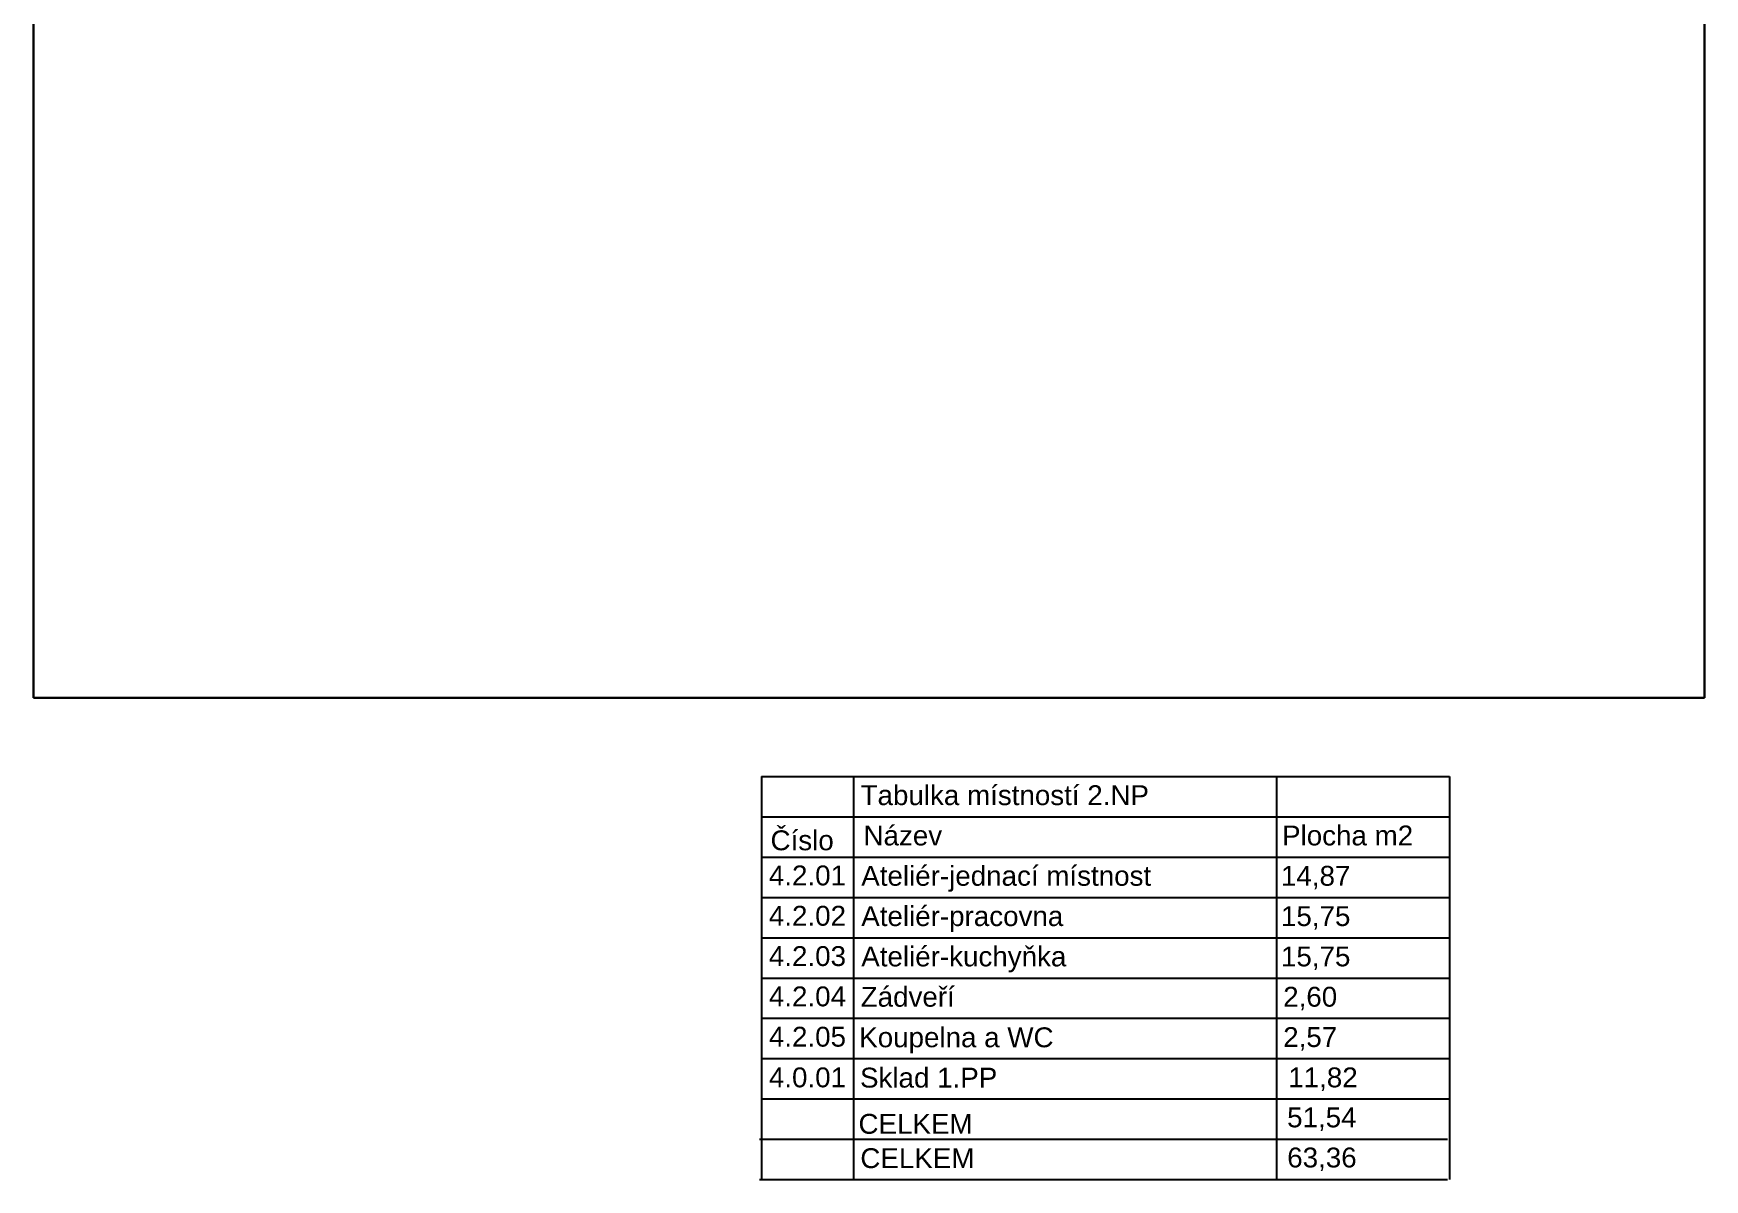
# Model space of a CAD drawing. Header units: millimetres. Extents: x 1480 to 86316, y 1484 to 27567.
# Drawn here: x 1480 to 18307, y 2054 to 13600 of the extents above; entities that cross this region are included whole.
import ezdxf

# ---------------------------------------------------------------- set-up
doc = ezdxf.new("R2010")
doc.units = ezdxf.units.MM
doc.layers.add('přís2 obv. zdivo', color=7, linetype='Continuous')
doc.layers.add('sládek zona', color=7, linetype='Continuous')
doc.styles.add('GENERATED_STYLE_1', font='arial.ttf')

msp = doc.modelspace()

# ---------------------------------------------------------------- linework, layer by layer
at = {"color": 3, "lineweight": 30}
for p, q in [((1480, 6908.8), (1480, 27567.5)), ((18306.6, 27567.5), (18306.6, 6908.8)), ((18306.6, 6908.8), (1480, 6908.8))]:
    msp.add_line(p, q, dxfattribs=at)
at = {"layer": 'přís2 obv. zdivo', "color": 7}
for p, q in [((8811.7, 6115.7), (15738.2, 6115.7)), ((8811.7, 6115.7), (8811.7, 2054.4)), ((9738.2, 6115.7), (9738.2, 2054.4)), ((13994.7, 6115.7), (13994.7, 2054.4)), ((15738.2, 6115.7), (15738.2, 2070.7)), ((15738.2, 6115.7), (15738.2, 2070.7)), ((15738.2, 6115.7), (15738.2, 2054.4)), ((15738.2, 6115.7), (15738.2, 2054.4)), ((8811.7, 5709.5), (15738.2, 5709.5)), ((9738.2, 5709.5), (13994.7, 5709.5)), ((8811.7, 5303.4), (15738.2, 5303.4)), ((8849.1, 5303.4), (15738.2, 5303.4)), ((8849.1, 5303.4), (15738.2, 5303.4)), ((8811.7, 4897.3), (15738.2, 4897.3)), ((8811.7, 4491.1), (15738.2, 4491.1)), ((8811.7, 4085), (15738.2, 4085)), ((8811.7, 3678.9), (15738.2, 3678.9)), ((8811.7, 3272.8), (15738.2, 3272.8)), ((8811.7, 2866.6), (15738.2, 2866.6)), ((8791.7, 2460.5), (15718.2, 2460.5)), ((8791.7, 2054.4), (15718.2, 2054.4))]:
    msp.add_line(p, q, dxfattribs=at)

# ---------------------------------------------------------------- texts
at = {"layer": 'sládek zona', "color": 7, "style": 'GENERATED_STYLE_1'}
for s, p in [('Tabulka místností 2.NP', (9808.8, 5826.6)), ('Číslo', (8901.8, 5371.9)), ('Název', (9838.1, 5420.4)), ('Plocha m2', (14052.4, 5420.7)), ('4.2.01', (8885.2, 5018.1)), ('Ateliér-jednací místnost', (9815.3, 5014.3)), ('14,87', (14041.4, 5014.6)), ('4.2.02', (8885.2, 4611.9)), ('Ateliér-pracovna', (9815.3, 4608.2)), ('15,75', (14041.4, 4608.4)), ('4.2.03', (8885.2, 4205.8)), ('Ateliér-kuchyňka', (9815.3, 4202)), ('15,75', (14041.4, 4202.3)), ('4.2.04', (8885.2, 3799.7)), ('Zádveří ', (9809.7, 3795.9)), ('2,60', (14063.7, 3796.2)), ('4.2.05', (8885.2, 3393.6)), ('Koupelna a WC', (9794.8, 3387.5)), ('2,57', (14063.7, 3390.1)), ('4.0.01', (8885.2, 2983.9)), ('Sklad 1.PP', (9802.8, 2981.3)), ('11,82', (14114.9, 2983.9)), ('CELKEM', (9787.7, 2516)), ('51,54', (14103.2, 2580.9)), ('CELKEM', (9806.2, 2170.1)), ('63,36', (14104.3, 2176.9))]:
    msp.add_text(s, height=200, dxfattribs=at).set_placement(p)

doc.saveas('drawing.dxf')
